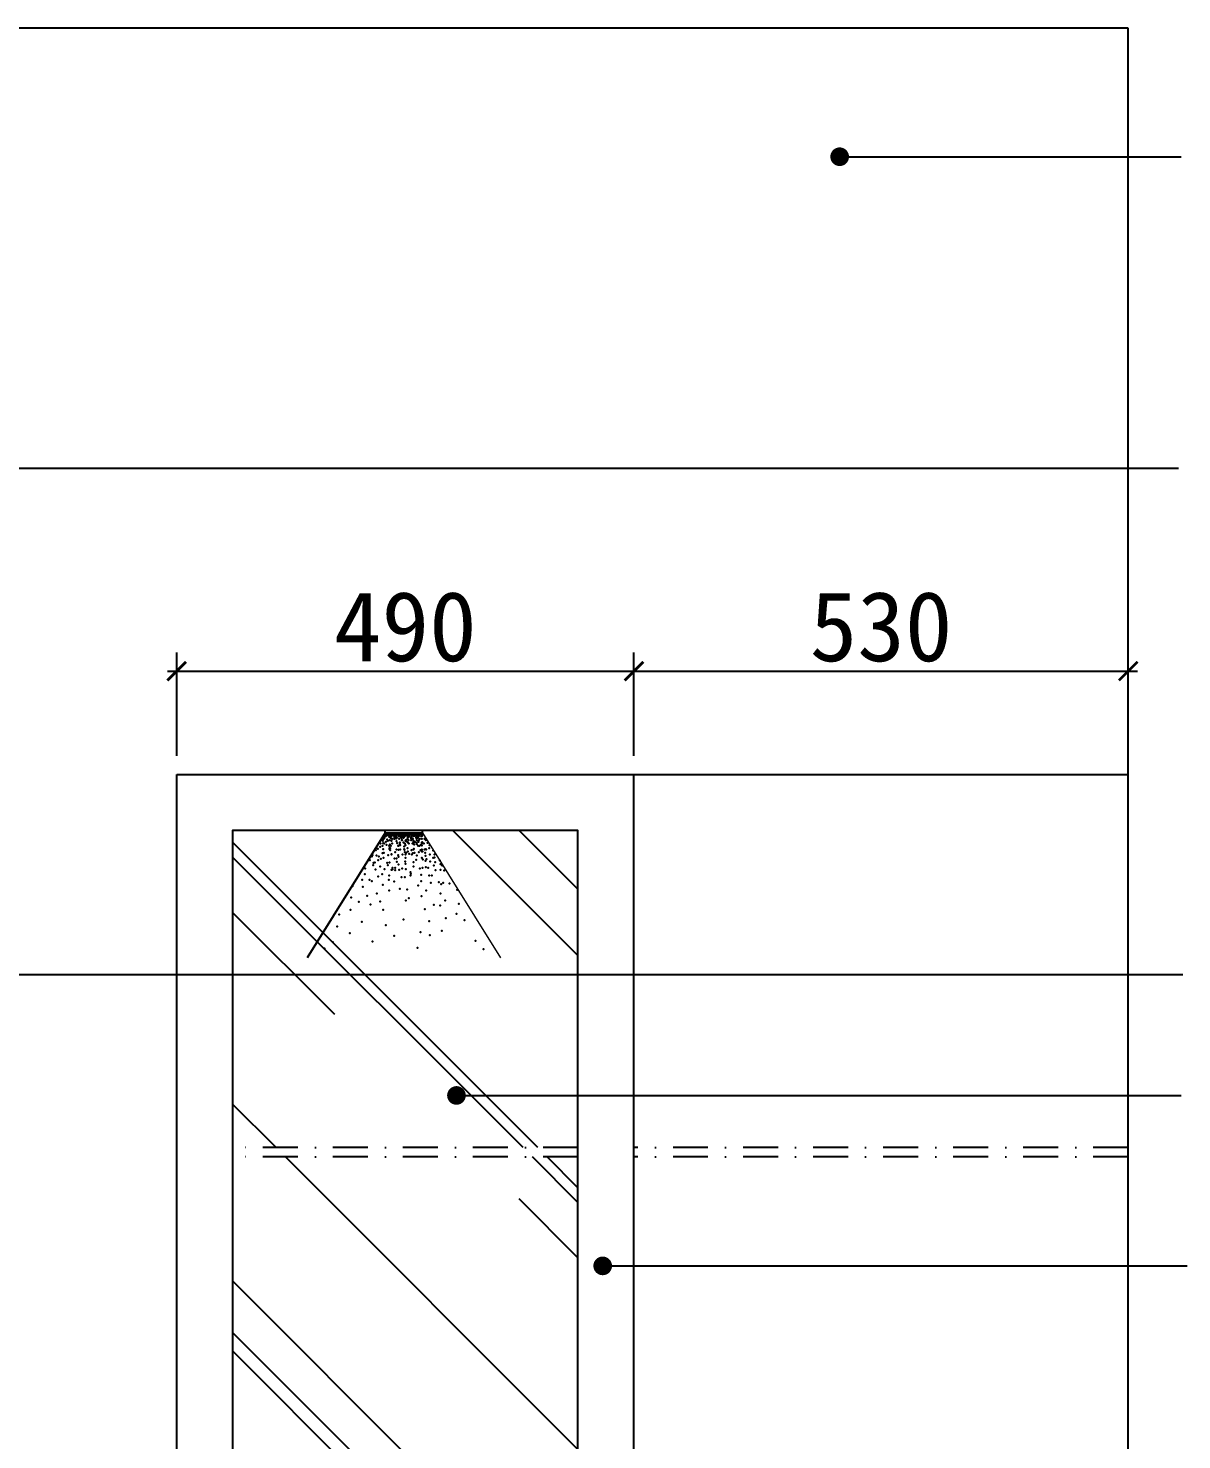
# Model space of a CAD drawing. Header units: millimetres. Extents: x 71641 to 191108, y -23091 to 29972.
# Drawn here: x 163390 to 164627, y -4070 to -2557 of the extents above; entities that cross this region are included whole.
import ezdxf

# ---------------------------------------------------------------- set-up
doc = ezdxf.new("R2010")
doc.units = ezdxf.units.MM
doc.linetypes.add('DASHDOT2', pattern=[0.5, 0.25, -0.125, 0, -0.125])
doc.layers.add('8', color=8, linetype='Continuous', lineweight=0)
doc.layers.add('Q', color=1, linetype='Continuous')
doc.styles.add('30', font='SimSun.ttf', dxfattribs={"height": 75})
doc.dimstyles.new('30', dxfattribs={"dimscale": 0, "dimtxt": 90, "dimasz": 20, "dimexe": 20, "dimexo": 20, "dimgap": 10, "dimtad": 1, "dimdec": 0, "dimzin": 0, "dimdsep": 46, "dimtxsty": '30', "dimblk": 'ARCHTICK', "dimcen": 20, "dimdle": 10, "dimclrd": 8, "dimclre": 8, "dimclrt": 2, "dimadec": 0, "dimazin": 0, "dimtfac": 1, "dimtdec": 0, "dimtmove": 2, "dimatfit": 3, "dimldrblk": 'DOT', "dimfxl": 0, "dimtolj": 2, "dimtzin": 0, "dimlwd": -1, "dimarcsym": 0})

# ---------------------------------------------------------------- blocks, each defined once
blk = doc.blocks.new('_ARCHTICK')
at = {"color": 0, "linetype": 'ByBlock', "const_width": 0.15}
blk.add_lwpolyline([(-0.5, -0.5), (0.5, 0.5)], dxfattribs=at)
blk = doc.blocks.new('DOT')
at = {"color": 0, "linetype": 'ByBlock'}
blk.add_line((-0.5, 0), (-1, 0), dxfattribs=at)
at = {"color": 0, "linetype": 'ByBlock', "const_width": 0.5}
blk.add_lwpolyline([(-0.25, 0, 1), (0.25, 0, 1)], format="xyb", close=True, dxfattribs=at)
blk = doc.blocks.new('erg')
at = {"layer": '8', "color": 8}
blk.add_line((106246.9, -13515.5), (106408.5, -13774.4), dxfattribs=at)
at = {"layer": 'Q', "color": 8}
blk.add_line((106169.4, -13515.5), (106007.8, -13774.4), dxfattribs=at)
at = {"layer": 'Q', "color": 5}
for p, q in [((106248.2, -13510.7), (106168.2, -13510.7)), ((106246.9, -13510.7), (106169.4, -13510.7)), ((106169.4, -13515.5), (106169.4, -13510.7)), ((106169.4, -13515.5), (106246.9, -13515.5)), ((106246.9, -13515.5), (106246.9, -13510.7))]:
    blk.add_line(p, q, dxfattribs=at)
for p in [(106165.3, -13523.1), (106166.2, -13521.3), (106166.6, -13526.1), (106167.1, -13527), (106168, -13524.8), (106168.8, -13521.7), (106169.7, -13517.4), (106169.7, -13519.1), (106170.1, -13522.6), (106170.5, -13517.7), (106171, -13522.6), (106174.1, -13516.9), (106174.5, -13520.4), (106175.9, -13517.7), (106176.3, -13519.6), (106177.6, -13523.5), (106178.5, -13520.9), (106178.9, -13516.9), (106178.9, -13517.8), (106179.3, -13522.6), (106179.8, -13522.2), (106180.2, -13519.1), (106180.2, -13522.6), (106180.2, -13523.5), (106180.2, -13525.7), (106180.6, -13525.2), (106181.1, -13516.9), (106181.1, -13521.3), (106182.8, -13517.4), (106182.8, -13522.6), (106184.5, -13520), (106184.6, -13516.9), (106186.8, -13520), (106187.2, -13517.8), (106187.2, -13520.4), (106188.1, -13519.1), (106188.1, -13523.9), (106189.8, -13518.2), (106191.2, -13516.9), (106191.6, -13521.3), (106191.6, -13523.1), (106191.6, -13526.6), (106192, -13516.9), (106192.9, -13520), (106193.3, -13517.8), (106193.8, -13525.7), (106194.2, -13516.9), (106195.5, -13518.7), (106196, -13518.7), (106196.8, -13521.3), (106196.8, -13522.7), (106197.7, -13517.8), (106199, -13517.8), (106199.5, -13521.3), (106199.5, -13522.2), (106199.9, -13518.7), (106200.8, -13516.9), (106201.7, -13520.4), (106201.7, -13524.4), (106202.5, -13518.7), (106203, -13517.8), (106203.4, -13521.3), (106203.4, -13526.5), (106203.9, -13522.6), (106204.3, -13523.5), (106205.6, -13522.6), (106206, -13517.4), (106206, -13520), (106207.4, -13521.3), (106207.4, -13526.1), (106207.8, -13517.8), (106208.2, -13525.2), (106209.5, -13520.4), (106210.4, -13519.6), (106210.4, -13522.2), (106211.3, -13517.8), (106211.3, -13521.3), (106212.2, -13519.1), (106213, -13520.9), (106214.8, -13521.3), (106216.1, -13516.9), (106216.1, -13520), (106216.1, -13522.6), (106216.4, -13525.3), (106217, -13517.8), (106218.7, -13521.7), (106219.6, -13516.9), (106219.6, -13523.1), (106220, -13519.1), (106220.9, -13518.2), (106221.8, -13519.1), (106223.1, -13516.9), (106223.1, -13519.6), (106223.1, -13525.2), (106223.1, -13527), (106224, -13516.9), (106224.4, -13521.3), (106224.4, -13526.5), (106226.6, -13519.1), (106226.6, -13519.6), (106227.5, -13522.2), (106228.8, -13516.5), (106229.7, -13519.1), (106230.1, -13521.7), (106231.4, -13518.2), (106231.9, -13520), (106232.3, -13516.9), (106233.4, -13525.3), (106233.6, -13518.7), (106234.1, -13517.8), (106234.1, -13523.5), (106236.7, -13516.9), (106236.7, -13520.4), (106237.1, -13523.9), (106237.1, -13526.1), (106237.6, -13516.9), (106238.4, -13516.9), (106239.3, -13518.2), (106239.7, -13521.7), (106240.2, -13519.1), (106243.3, -13517.4), (106244.1, -13522.6), (106245, -13520), (106245.4, -13516.1), (106245.9, -13521.7), (106149.8, -13551.4), (106153.9, -13548.4), (106158.8, -13544.5), (106159.6, -13537.5), (106160.9, -13530.5), (106162.3, -13528.7), (106164.2, -13542.3), (106164.5, -13531.8), (106165.3, -13536.6), (106165.3, -13549.3), (106165.8, -13527.9), (106167.1, -13537.5), (106170.7, -13534.5), (106171.9, -13540.1), (106173.2, -13529.2), (106175, -13531.8), (106178, -13542.7), (106178.5, -13547.5), (106178.5, -13549.3), (106178.9, -13530.5), (106179.3, -13539.7), (106179.9, -13547.5), (106179.9, -13551.4), (106181.1, -13542.3), (106182.5, -13531.9), (106183.7, -13537.5), (106184.2, -13527.9), (106187.7, -13528), (106188.5, -13527.9), (106190.3, -13555.8), (106192.5, -13527.4), (106192.9, -13532.7), (106192.9, -13550.1), (106194.2, -13537.1), (106196, -13542.3), (106196.8, -13542.3), (106196.8, -13551), (106198.1, -13528), (106199.5, -13539.2), (106199.9, -13535.7), (106200.7, -13541), (106200.7, -13550.1), (106203.6, -13531), (106204.7, -13530.6), (106207.3, -13535.8), (106208.6, -13543.6), (106208.7, -13549.7), (106209.1, -13550.6), (106209.9, -13555.3), (106210.4, -13537.9), (106211.2, -13541), (106211.7, -13532.2), (106212.2, -13530.5), (106215.2, -13534.4), (106215.7, -13528.3), (106215.7, -13547.1), (106216.4, -13535.8), (106216.4, -13554), (106217.7, -13530.6), (106218.7, -13537.5), (106223.1, -13530.5), (106223.6, -13551.5), (106225.7, -13537.5), (106226.6, -13528.3), (106228.2, -13534.5), (106228.2, -13537.1), (106228.2, -13550.1), (106228.4, -13532.2), (106228.8, -13548.4), (106229.2, -13539.7), (106231, -13534), (106234.5, -13527.4), (106234.5, -13536.2), (106234.7, -13530.6), (106234.9, -13538.8), (106236.7, -13531.8), (106238, -13542.7), (106238.6, -13534.5), (106238.9, -13530.9), (106238.9, -13555.4), (106240.6, -13542.3), (106241.5, -13528.3), (106242.5, -13551.4), (106244.1, -13539.7), (106245, -13541.8), (106245, -13550.1), (106245.1, -13535.8), (106245.1, -13554), (106245.4, -13527.9), (106245.9, -13534.8), (106246.5, -13537.1), (106246.5, -13554), (106249.4, -13537.9), (106250.7, -13528.3), (106251.1, -13550.1), (106253.3, -13549.3), (106253.8, -13530.9), (106254.3, -13550.1), (106257.3, -13536.2), (106260.3, -13547.1), (106261.2, -13541), (106268.6, -13551.9), (106137.7, -13572.4), (106142, -13564.4), (106143.4, -13561.5), (106144.6, -13582.7), (106145.2, -13577.7), (106148.3, -13577.2), (106151.8, -13562.4), (106155, -13572.3), (106156.4, -13564.4), (106158.8, -13585.1), (106160.2, -13569.2), (106164.2, -13557.9), (106166.2, -13567.2), (106166.6, -13556.7), (106173.3, -13577.5), (106174.6, -13582.7), (106175.9, -13561.8), (106178.5, -13576.8), (106182.5, -13560.5), (106182.8, -13559.8), (106189, -13568.4), (106192.9, -13568.4), (106193.8, -13575.9), (106196, -13561.9), (106196.8, -13581.2), (106197.3, -13565.4), (106205.4, -13560.5), (106210.9, -13574.6), (106211.2, -13567.1), (106211.3, -13560.6), (106211.7, -13579.4), (106213, -13557.1), (106219, -13559.2), (106224.5, -13560.5), (106226.9, -13557.9), (106228.2, -13576.2), (106228.4, -13585.5), (106230.1, -13556.7), (106233.6, -13571.6), (106234.9, -13562.4), (106245.1, -13567.1), (106247.2, -13570.7), (106252, -13557.1), (106253, -13563.1), (106253, -13573.6), (106255.1, -13569.8), (106262.1, -13560.2), (106262.5, -13574.6), (106268.7, -13567.1), (106270, -13582.9), (106271.3, -13560.5), (106271.7, -13566.3), (106272.6, -13576.2), (106282.7, -13572.9), (106284.3, -13580.1), (106287.5, -13583.4), (106121.9, -13612.6), (106127.6, -13600.9), (106128.1, -13589.5), (106136.8, -13612.7), (106149.1, -13591.2), (106155, -13606.2), (106162.9, -13600.9), (106168.1, -13590.5), (106177.2, -13612.7), (106177.5, -13603.9), (106182.5, -13591.8), (106184.5, -13588.3), (106184.6, -13591.7), (106190.3, -13587.9), (106190.3, -13593.1), (106198.1, -13591.8), (106203.4, -13607.5), (106204.7, -13589.2), (106209.9, -13607.5), (106212.5, -13590.5), (106221.6, -13597), (106221.6, -13603.6), (106222.7, -13600.4), (106241.2, -13589.2), (106243.8, -13602.2), (106246.5, -13587.9), (106253.3, -13586.8), (106258.2, -13587.9), (106260.8, -13603.6), (106266, -13603.6), (106273.9, -13593.1), (106284.3, -13591.8), (106291.4, -13593.4), (106101.5, -13625.7), (106123.3, -13627.4), (106142, -13615.3), (106152.4, -13641.4), (106164.9, -13623.5), (106177.5, -13635.1), (106187.7, -13616.6), (106199.9, -13631.8), (106215.2, -13633.1), (106237.6, -13624.8), (106243.8, -13615.3), (106254.3, -13634.8), (106263.8, -13619.1), (106280.4, -13617.9), (106284.3, -13641.4), (106285.6, -13621.8), (106289.5, -13619.2), (106302.6, -13620.5), (106318.3, -13633.5), (106098.9, -13649.2), (106114.6, -13658.3), (106132.1, -13646.2), (106139.1, -13664.1), (106159.2, -13658), (106212.5, -13655.7), (106218.7, -13650.6), (106244.6, -13646.6), (106270, -13664.8), (106283, -13666.1), (106293.6, -13655.8), (106322.2, -13662.2), (106074.1, -13684.4), (106097.6, -13675.2), (106121.1, -13700), (106165.5, -13675.2), (106207.3, -13694.8), (106251.6, -13673.7), (106260.8, -13698.7), (106294.8, -13692.2), (106317, -13683.1), (106333.9, -13696.1), (106070.2, -13709.1), (106096.3, -13723.5), (106170.7, -13706.5), (106187.7, -13728.7), (106242.5, -13720.9), (106262.1, -13727.4), (106286.9, -13718.3), (106044.1, -13754.7), (106061, -13741.7), (106143.3, -13740.4), (106236, -13753.4), (106356.1, -13739.1), (106373.1, -13756.1)]:
    blk.add_point(p, dxfattribs=at)
blk = doc.blocks.new('*D612')
at = {"color": 8, "lineweight": -2}
for p, q in [((163549.6, -3337.2), (163549.6, -3226.4)), ((164039.9, -3337.2), (164039.9, -3226.4))]:
    blk.add_line(p, q, dxfattribs=at)
at = {"color": 8}
blk.add_line((163539.6, -3246.4), (164049.9, -3246.4), dxfattribs=at)
at = {"layer": 'Defpoints', "color": 0}
for p in [(164039.9, -3246.4), (163549.6, -3357.2), (164039.9, -3357.2)]:
    blk.add_point(p, dxfattribs=at)
at = {"color": 8, "xscale": 20, "yscale": 20, "zscale": 20, "rotation": 180}
blk.add_blockref('_ARCHTICK', (163549.6, -3246.4), dxfattribs=at)
at = {"color": 8, "xscale": 20, "yscale": 20, "zscale": 20}
blk.add_blockref('_ARCHTICK', (164039.9, -3246.4), dxfattribs=at)
at = {"color": 2, "insert": (163794.8, -3198.9), "char_height": 75, "attachment_point": 5, "style": '30'}
blk.add_mtext('\\A2;490', dxfattribs=at)
blk = doc.blocks.new('_Dot')
at = {"color": 0, "linetype": 'ByBlock', "lineweight": -2}
blk.add_line((-0.5, 0), (-1, 0), dxfattribs=at)
at = {"color": 0, "linetype": 'ByBlock', "const_width": 0.5}
blk.add_lwpolyline([(-0.25, 0, 1), (0.25, 0, 1)], format="xyb", close=True, dxfattribs=at)
blk = doc.blocks.new('*D613')
at = {"color": 8, "lineweight": -2}
for p, q in [((164039.9, -3337.2), (164039.9, -3226.4)), ((164569.9, -3337.2), (164569.9, -3226.4))]:
    blk.add_line(p, q, dxfattribs=at)
at = {"color": 8}
blk.add_line((164029.9, -3246.4), (164579.9, -3246.4), dxfattribs=at)
at = {"layer": 'Defpoints', "color": 0}
for p in [(164569.9, -3246.4), (164039.9, -3357.2), (164569.9, -3357.2)]:
    blk.add_point(p, dxfattribs=at)
at = {"color": 8, "xscale": 20, "yscale": 20, "zscale": 20}
for p, rotation in [((164039.9, -3246.4), 179.9999999999979), ((164569.9, -3246.4), 359.9999999999979)]:
    blk.add_blockref('_ARCHTICK', p, dxfattribs=dict(at, rotation=rotation))
at = {"color": 2, "insert": (164304.9, -3198.9), "char_height": 75, "attachment_point": 5, "style": '30'}
blk.add_mtext('\\A2;530', dxfattribs=at)

msp = doc.modelspace()

# ---------------------------------------------------------------- hatches: boundary and pattern name
h = msp.add_hatch()
h.set_pattern_fill('AR-RROOF', color=140, scale=11, angle=45, style=0)
h.set_pattern_definition([(135, (312367.05, 8949.97), (-237.07876, 632.21003), [4191, -558.8, 1397, -279.4]), (135, (312203.07, 9311.5), (460.3279, 65.1967), [838.2, -92.202, 1676.4, -209.55]), (135, (312436.2, 9216.68), (-894.97233, 1159.71028), [2235.2, -391.16, 1117.6, -279.4])])
h.paths.add_polyline_path([(163609.6, -3767.2), (163609.6, -4497.2), (163979.9, -4497.2), (163979.9, -3767.2)])
h.paths.add_polyline_path([(163979.9, -3757.2), (163979.9, -3417.2), (163609.6, -3417.2), (163609.6, -3757.2)])

# ---------------------------------------------------------------- linework, layer by layer
for p, q in [((164569.9, -2557.2), (160779.9, -2557.2)), ((164569.9, -5357.2), (164569.9, -2557.2))]:
    msp.add_line(p, q)
at = {"color": 3}
for p, q in [((163549.6, -4557.2), (163549.6, -3357.2)), ((163549.6, -4557.2), (163549.6, -3357.2)), ((163549.6, -3357.2), (164039.9, -3357.2)), ((164039.9, -3357.2), (164569.9, -3357.2)), ((164039.9, -4557.2), (164039.9, -3357.2))]:
    msp.add_line(p, q, dxfattribs=at)
at = {"color": 2, "linetype": 'DASHDOT2', "ltscale": 500}
msp.add_line((164039.9, -5357.2), (164039.9, -3357.2), dxfattribs=at)
at = {"color": 140, "linetype": 'DASHDOT2', "ltscale": 150}
for p, q in [((163979.9, -3757.2), (163609.6, -3757.2)), ((163979.9, -3767.2), (163609.6, -3767.2)), ((164569.9, -3757.2), (164039.9, -3757.2)), ((164569.9, -3767.2), (164039.9, -3767.2))]:
    msp.add_line(p, q, dxfattribs=at)
at = {"color": 4}
msp.add_lwpolyline([(163609.6, -4497.2), (163979.9, -4497.2), (163979.9, -3417.2), (163609.6, -3417.2)], close=True, dxfattribs=at)

# ---------------------------------------------------------------- block references
at = {"color": 3, "xscale": 0.517920000012964, "yscale": 0.5179199999984121, "zscale": 0.5179199999999999}
msp.add_blockref('erg', (108785.9, 3580.2), dxfattribs=at)

# ---------------------------------------------------------------- dimensions: what is measured, and where the dimension line sits
at = {"color": 3}
dim = msp.add_aligned_dim(p1=(163549.6, -3357.2), p2=(164039.9, -3357.2), distance=110.9, dimstyle='30', override={"dimscale": 1, "dimtxt": 75, "dimldrblk": 'DOT'}, dxfattribs=at)
dim.commit()
dim.dimension.update_dxf_attribs({"geometry": '*D612', "text_midpoint": (163794.8, -3198.9)})
dim = msp.add_linear_dim(base=(164569.9, -3246.4), p1=(164039.9, -3357.2), p2=(164569.9, -3357.2), angle=180, dimstyle='30', override={"dimscale": 1, "dimtxt": 75, "dimldrblk": 'DOT'}, dxfattribs=at)
dim.commit()
dim.dimension.update_dxf_attribs({"geometry": '*D613', "text_midpoint": (164304.9, -3198.9)})

# ---------------------------------------------------------------- leaders
for points in [[(164260.5, -2695), (164626.8, -2695)], [(163849.6, -3701.3), (164626.8, -3701.3)], [(164006.4, -3884), (164633, -3884)]]:
    msp.add_leader(points, dimstyle='30', override={"dimscale": 1, "dimtxt": 75, "dimtad": 0, "dimldrblk": 'DOT'})
for points in [[(163152, -3560.3), (163152, -3028.9), (164623.8, -3028.9)], [(163215.7, -3571.7), (164628.3, -3571.7)]]:
    msp.add_leader(points, dimstyle='30', override={"dimscale": 1, "dimtxt": 75, "dimtad": 0, "dimldrblk": 'DOT'}, dxfattribs=at)

doc.saveas('drawing.dxf')
